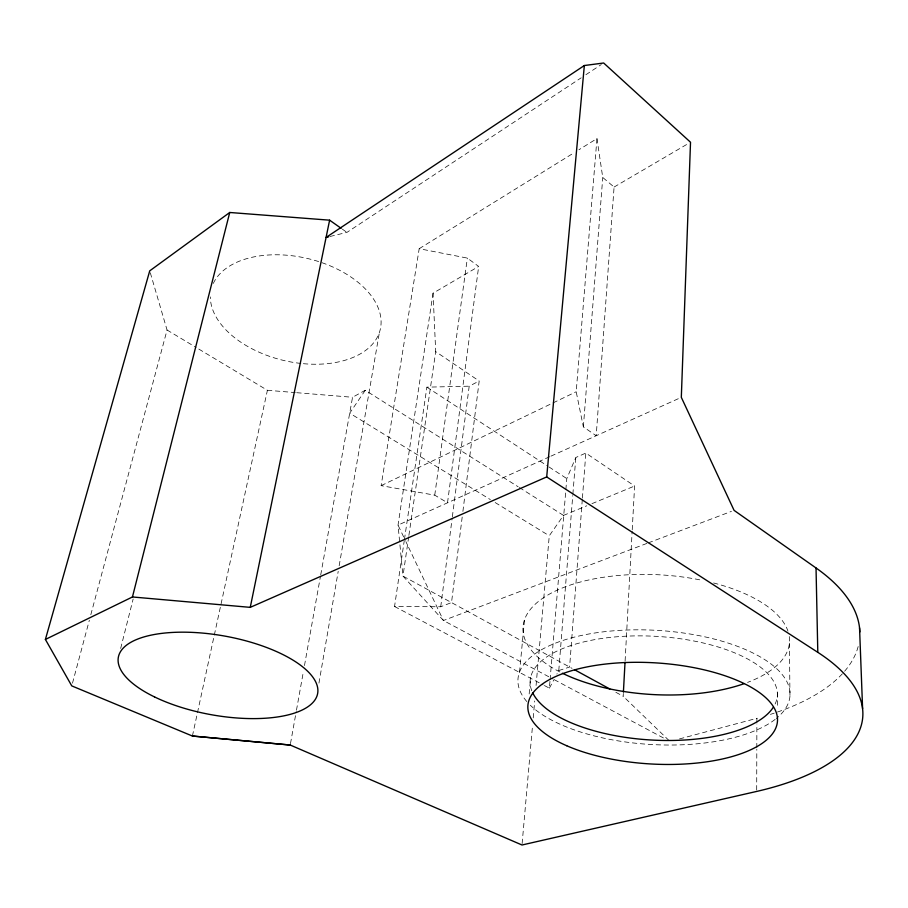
<?xml version="1.0" encoding="UTF-8"?>
<svg xmlns="http://www.w3.org/2000/svg" width="908" height="908" viewBox="0 0 908 908"><rect width="100%" height="100%" fill="white"/><g stroke="black" fill="none" stroke-linecap="round" stroke-linejoin="round"><path stroke-width="0.68" stroke-dasharray="4.54 3.41" d="M756.693 790.017L756.807 749.248M756.807 747.84L756.875 723.937M756.886 722.53L756.897 718.307A242.277 109.993 3.8 0 0 759.644 717.57M668.969 740.474L623.183 696.277L623.331 693.451M625.101 661.001L632.15 531.169M632.229 529.761L634.601 486.018L585.83 453.069L575.808 457.507L566.785 478.584L565.854 489.832M596.965 138.583L602.753 177.48L614.08 187.059L596.204 435.738L583.367 426.885L576.194 391.757L596.965 138.583L578.941 149.741M582.3 499.514L569.611 667.04L558.783 670.547L556.899 674.077M582.414 498.106L585.83 453.069M583.367 426.885L602.753 177.48M558.783 670.547L572.755 495.609M572.869 494.19L575.808 457.507M544.403 685.54L549.397 688.173L549.976 681.136M550.089 679.74L565.741 491.239M522.123 843.589L532.587 724.981M533.212 717.922L534.699 700.987M536.072 685.449L549.272 535.788L563.516 515.404L586.772 505.79M529.171 693.973L530.681 677.289M519.535 672.215L524.529 619.665M462.195 517.038L451.514 602.572L440.732 606.76L394.549 606.499L404.23 540.839M462.898 511.431L479.186 381.019L435.704 351.634L433.048 293.182L478.664 266.441L467.359 258.099L419.19 248.701L381.144 485.655L434.75 495.166L447.519 502.805L478.664 266.441M440.732 606.76L452.161 518.241M452.343 516.834L469.198 386.184L479.186 381.019M434.75 495.166L467.359 258.099M408.691 536.798L402.959 576.081L443.433 620.516L552.972 678.991M408.895 535.391L435.704 351.634M404.446 539.443L426.896 387.16L469.198 386.184M433.048 293.182L398.033 525.119L402.959 576.081L572.04 668.367M318.946 683.111L338.207 571.359M339.172 565.775L379.385 332.498M290.481 743.641L296.224 711.577M296.473 710.181L303.476 671.137M304.475 665.564L320.467 576.319M320.717 574.923L352.542 397.273L365.266 390.292L518.128 486.767M192.405 736.036L214.004 636.463M214.311 635.078L267.406 390.292L197.286 348.161M120.662 648.437L133.147 599.008M72.492 683.156L89.359 620.198M90.823 614.716L167.061 330.013L150.126 272.184M549.397 688.173L553.778 679.944M365.266 390.292L349.694 413.174L490.365 499.593M329.99 236.489L346.935 232.391L581.177 77.827M585.91 74.706L601.289 64.559M419.19 248.701L574.14 152.714M614.08 187.059L689.308 142.953M381.144 485.655L576.194 391.757M549.658 456.735L398.033 525.119L405.297 540.385M550.952 456.145L680.035 397.931M591.948 503.656L634.601 486.018M646.893 543.415L443.433 620.516L405.899 541.656M648.21 542.916L731.439 511.374M679.49 738.919L756.897 718.307M267.406 390.292L295.316 392.585M296.712 392.699L352.542 397.273M394.549 606.499L543.154 684.882M554.221 679.661L665.008 738.794M615.874 692.293L623.183 696.277M167.061 330.013L196.071 347.435M495.178 502.555L549.272 535.788M519.319 487.517L563.516 515.404M426.896 387.16L547.819 466.19M549 466.962L566.785 478.584M342.316 229.134L346.935 232.391M789.427 643.193L789.96 696.629M777.35 692.793L777.43 707.604M531.793 690.761A123.806 51.881 3.4 0 1 656.586 636.372A123.806 51.881 3.4 0 1 774.672 704.914M789.279 636.553A133.476 59.962 3.1 0 1 747.568 682.407M559.839 671.943A133.476 59.962 3.1 0 1 544.936 596.783A133.476 59.962 3.1 0 1 702.883 580.473M713.575 582.97A133.476 59.962 3.1 0 1 787.962 631.151M526.822 701.555A136.268 57.136 3.4 0 1 660.286 630.572A136.268 57.136 3.4 0 1 776.261 718.5M775.148 719.386A136.268 57.136 3.4 0 1 651.07 744.492A136.268 57.136 3.4 0 1 530.329 705.255M213.312 283.421A86.85 52.358 13.3 0 1 308.538 258.735A86.85 52.358 13.3 0 1 381.042 324.111A86.85 52.358 13.3 0 1 302.171 363.575M300.854 363.427A86.85 52.358 13.3 0 1 210.35 296.916M858.162 646.541A242.277 109.993 3.8 0 1 770.415 714.38"/><path stroke-width="1.36" d="M623.41 692.044L625.022 662.409M816.031 567.977L817.802 652.33A249.848 102.298 4.1 0 1 756.693 791.424L521.998 844.996L290.231 745.037L192.405 736.036L71.766 685.892L45.4 639.448L132.454 596.965L250.256 607.361L546.695 476.927L584.343 65.524L603.661 63.004L690.523 142.25L681.318 397.352L734.084 510.375L816.031 567.977A242.277 109.993 3.8 0 1 859.842 631.957M250.256 607.361L329.615 220.179L229.735 212.483L149.729 270.845L45.4 639.448M132.454 596.965L229.735 212.483M584.343 65.524L326.086 237.431L328.685 236.806M192.405 736.036L290.231 745.037M574.48 669.695L609.79 688.968M546.695 476.927L817.802 652.33M329.615 220.179L341.158 228.317M859.547 627.893L862.6 708.717M773.31 707.241A123.806 51.881 3.4 0 1 650.627 739.975A123.806 51.881 3.4 0 1 532.769 692.974M743.89 683.747A133.476 59.962 3.1 0 1 562.415 673.237M154.576 696.947A101.276 39.884 10.3 0 0 316.54 697.083A101.276 39.884 10.3 0 0 182.849 632.172A101.276 39.884 10.3 0 0 154.576 696.947M566.717 745.74A125.02 50.598 3.5 0 0 774.059 731.428A125.02 50.598 3.5 0 0 617.315 662.976A125.02 50.598 3.5 0 0 566.717 745.74"/></g></svg>
